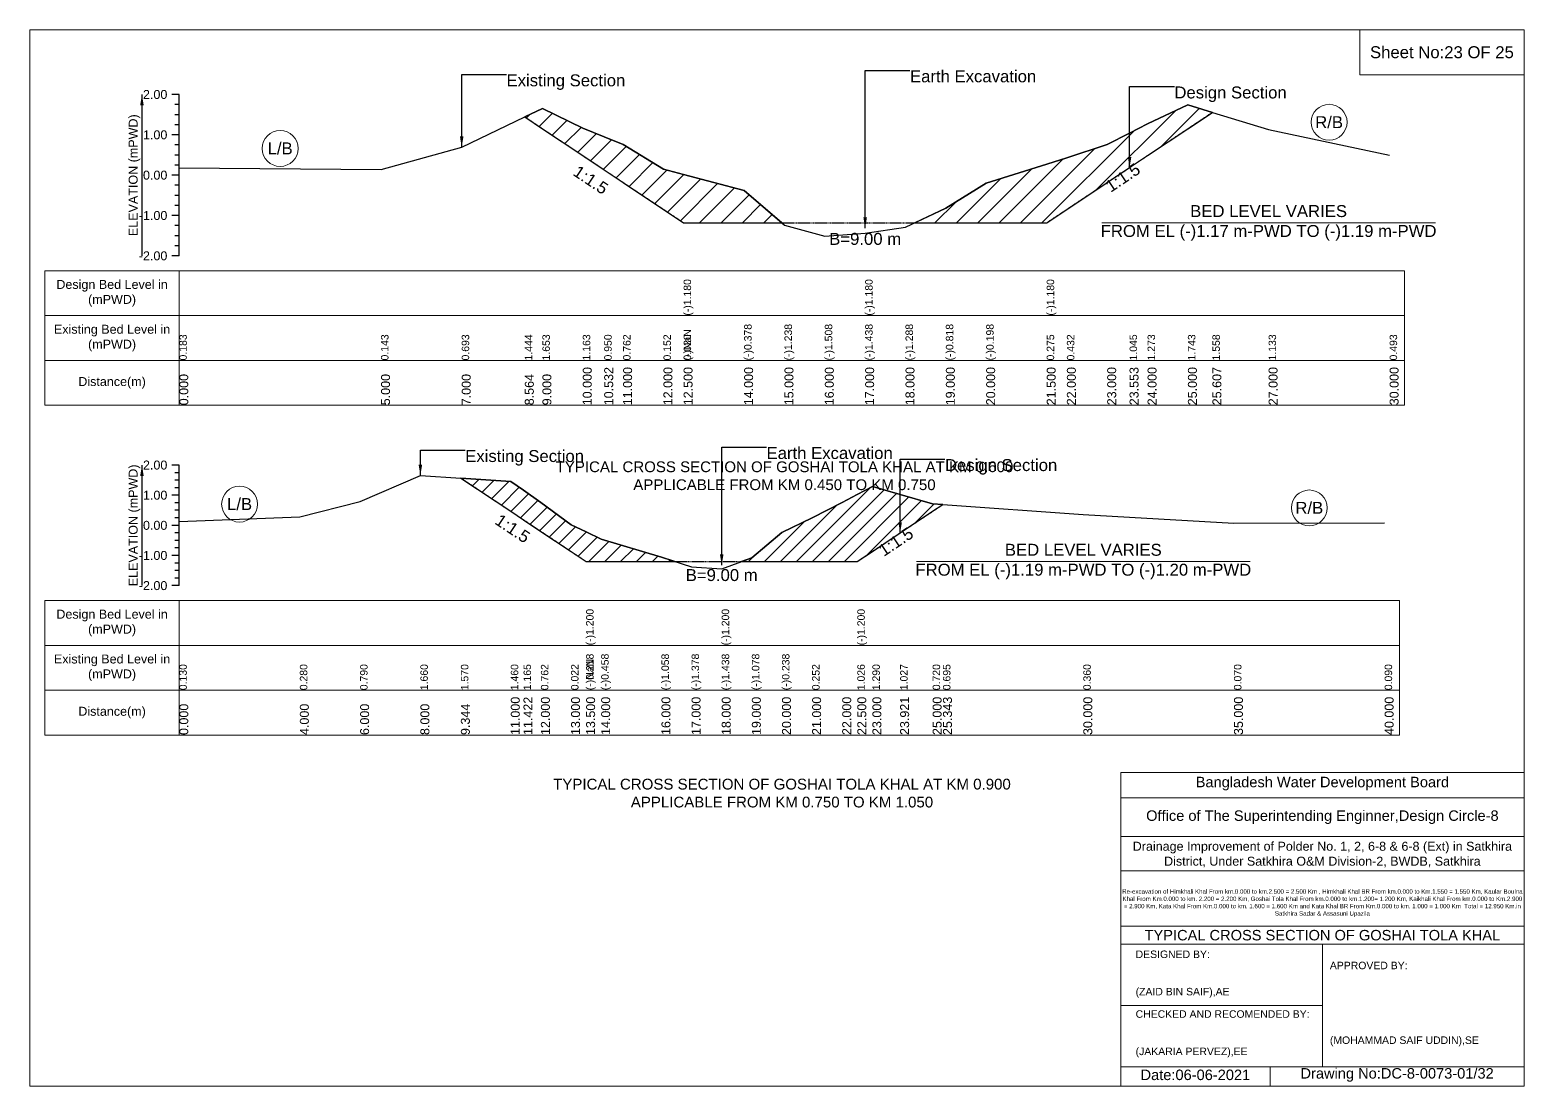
# Model space of a CAD drawing. Header units: inches. Extents: x 93000 to 346000, y -4242 to 0.
# Drawn here: x 320000 to 326000, y -4242 to 0 of the extents above; entities that cross this region are included whole.
import ezdxf

# ---------------------------------------------------------------- set-up
doc = ezdxf.new("R2010")
doc.units = ezdxf.units.IN
doc.header["$LTSCALE"] = 7
doc.header["$MEASUREMENT"] = 0
doc.linetypes.add('DASHED', pattern=[0.75, 0.5, -0.25])
for name, color, linetype, lineweight in [('Cross section Data Border', 7, 'Continuous', 9), ('Cross Section Labels', 7, 'Continuous', 9), ('Design_Bed_Level for Xsection', 7, 'DASHED', 25), ('Existing_Bed_Level for Xsection', 7, 'Continuous', 25), ('Long Section Labels', 7, 'Continuous', 9)]:
    doc.layers.add(name, color=color, linetype=linetype, lineweight=lineweight)
doc.styles.get("Standard").update_dxf_attribs({"font": 'arial.ttf'})
doc.dimstyles.get("Standard").update_dxf_attribs({"dimtxt": 0.18, "dimasz": 0.18, "dimexe": 0.18, "dimexo": 0.0625, "dimgap": 0.09, "dimtad": 0, "dimtih": 1, "dimtoh": 1, "dimdec": 4, "dimzin": 0, "dimdsep": 46, "dimtxsty": 'Standard', "dimcen": 0.09, "dimadec": 0, "dimazin": 0, "dimtfac": 1, "dimtdec": 4, "dimtofl": 0, "dimtmove": 0, "dimatfit": 3, "dimfxl": 0, "dimtolj": 1, "dimtzin": 0, "dimarcsym": 0})

msp = doc.modelspace()

# ---------------------------------------------------------------- hatches: boundary and pattern name
at = {"layer": 'Existing_Bed_Level for Xsection'}
h = msp.add_hatch(dxfattribs=at)
h.set_pattern_fill('ANSI31', color=256, scale=486, style=0)
h.paths.add_polyline_path([(321987.4, -349.8), (322058, -396.9), (322220, -504.9), (322306.2, -562.3), (322382, -612.9), (322544, -720.9), (322625, -774.9), (322868, -774.9), (323019.1, -774.9), (322868, -644.9), (322625, -580.5), (322544, -559.1), (322382, -460.3), (322306.2, -429.9), (322220, -395.3), (322058, -315.9)])
h = msp.add_hatch(dxfattribs=at)
h.set_pattern_fill('ANSI31', color=256, scale=486, style=0)
h.paths.add_polyline_path([(323553.2, -774.9), (323678, -774.9), (323840, -774.9), (324083, -774.9), (324164, -720.9), (324326, -612.9), (324415.7, -553.1), (324488, -504.9), (324650, -396.9), (324748.3, -331.3), (324650, -301.3), (324488, -377.5), (324415.7, -414.4), (324326, -460.3), (324164, -513.7), (324083, -539.2), (323840, -615.8), (323678, -716.2)])
h = msp.add_hatch(dxfattribs=at)
h.set_pattern_fill('ANSI31', color=256, scale=363, style=0)
h.paths.add_polyline_path([(321730.7, -1800), (321931, -1933.5), (321982.1, -1967.6), (322052, -2014.2), (322173, -2094.9), (322233.5, -2135.2), (322294, -2135.2), (322536, -2135.2), (322589.7, -2135.2), (322536, -2118), (322294, -2045.4), (322233.5, -2016.4), (322173, -1987.3), (322052, -1897.8), (321982.1, -1849), (321931, -1813.3)])
h = msp.add_hatch(dxfattribs=at)
h.set_pattern_fill('ANSI31', color=256, scale=363, style=0)
h.paths.add_polyline_path([(322858, -2135.2), (322899, -2135.2), (323020, -2135.2), (323141, -2135.2), (323262, -2135.2), (323322.5, -2135.2), (323383, -2094.9), (323494.5, -2020.5), (323625, -1933.5), (323666.5, -1905.9), (323625, -1902.9), (323494.5, -1865.7), (323383, -1833.9), (323322.5, -1865.9), (323262, -1897.8), (323141, -1959.5), (323020, -2018.8), (322899, -2120.4)])

# ---------------------------------------------------------------- linework, layer by layer
at = {"layer": 'Cross section Data Border'}
for points in [[(320000, 0), (326000, 0), (326000, -4242), (320000, -4242)], [(325340, 0), (326000, 0), (326000, -180), (325340, -180)], [(320060, -967.7), (325520, -967.7), (325520, -1507.7), (320060, -1507.7)], [(320060, -2292), (325500, -2292), (325500, -2832), (320060, -2832)]]:
    msp.add_lwpolyline(points, close=True, dxfattribs=at)
for points in [[(320600, -967.7), (320600, -1507.7)], [(320060, -1147.7), (325520, -1147.7)], [(320060, -1327.7), (325520, -1327.7)], [(320600, -2292), (320600, -2832)], [(320060, -2472), (325500, -2472)], [(320060, -2652), (325500, -2652)], [(324380, -4242), (324380, -2982), (326000, -2982)], [(324380, -3084), (326000, -3084)], [(324380, -3240), (326000, -3240)], [(324380, -3378), (326000, -3378)], [(324380, -3600), (326000, -3600)], [(324380, -3672), (326000, -3672)], [(325190, -3672), (325190, -4164)], [(324380, -3918), (325190, -3918)], [(324380, -4164), (326000, -4164)], [(324980, -4164), (324980, -4242)]]:
    msp.add_lwpolyline(points, dxfattribs=at)
at = {"layer": 'Cross Section Labels'}
for points in [[(324304.2, -774.9), (325643.8, -774.9)], [(323560.2, -2135.2), (324899.8, -2135.2)]]:
    msp.add_lwpolyline(points, dxfattribs=at)
for centre in [(325217, -371), (321005, -476.3), (320842, -1904.7), (325137.5, -1919.8)]:
    msp.add_circle(centre, 72, dxfattribs=at)
at = {"layer": 'Design_Bed_Level for Xsection'}
for points in [[(321987.4, -349.8), (322306.2, -562.3), (322625, -774.9), (323354, -774.9), (324083, -774.9), (324415.7, -553.1), (324748.3, -331.3)], [(321730.7, -1800), (321982.1, -1967.6), (322233.5, -2135.2), (322778, -2135.2), (323322.5, -2135.2), (323494.5, -2020.5), (323666.5, -1905.9)]]:
    msp.add_lwpolyline(points, dxfattribs=at)
at = {"layer": 'Existing_Bed_Level for Xsection'}
for points in [[(320600, -259.7), (320570, -259.7)], [(320600, -907.7), (320600, -745.7), (320600, -583.7), (320600, -421.7), (320600, -259.7)], [(320600, -300.2), (320582, -300.2)], [(320600, -340.7), (320582, -340.7)], [(320600, -554.1), (321410, -560.5), (321734, -471.4), (321987.4, -349.8), (322058, -315.9), (322220, -395.3), (322306.2, -429.9), (322382, -460.3), (322544, -559.1), (322625, -580.5), (322625, -580.5), (322868, -644.9), (323030, -784.3), (323192, -828), (323354, -816.7), (323354, -816.7), (323516, -792.4), (323678, -716.2), (323840, -615.8), (324083, -539.2), (324083, -539.2), (324164, -513.7), (324326, -460.3), (324415.7, -414.4), (324488, -377.5), (324650, -301.3), (324748.3, -331.3), (324974, -400.2), (325460, -503.8)], [(320600, -381.2), (320582, -381.2)], [(320600, -421.7), (320570, -421.7)], [(320600, -462.2), (320582, -462.2)], [(320600, -502.7), (320582, -502.7)], [(320600, -583.7), (320570, -583.7)], [(320600, -543.2), (320582, -543.2)], [(320600, -624.2), (320582, -624.2)], [(320600, -664.7), (320582, -664.7)], [(320600, -705.2), (320582, -705.2)], [(320600, -745.7), (320570, -745.7)], [(320600, -786.2), (320582, -786.2)], [(320600, -826.7), (320582, -826.7)], [(320600, -867.2), (320582, -867.2)], [(320600, -907.7), (320570, -907.7)], [(320600, -1748), (320570, -1748)], [(320600, -1778.3), (320582, -1778.3)], [(320600, -2232), (320600, -2111), (320600, -1990), (320600, -1869), (320600, -1748)], [(320600, -1974.3), (321084, -1956.1), (321326, -1894.4), (321568, -1789.1), (321730.7, -1800), (321931, -1813.3), (321982.1, -1849), (322052, -1897.8), (322173, -1987.3), (322233.5, -2016.4), (322233.5, -2016.4), (322294, -2045.4), (322536, -2118), (322657, -2156.7), (322778, -2164), (322778, -2164), (322899, -2120.4), (323020, -2018.8), (323141, -1959.5), (323262, -1897.8), (323322.5, -1865.9), (323322.5, -1865.9), (323383, -1833.9), (323494.5, -1865.7), (323625, -1902.9), (323666.5, -1905.9), (324230, -1946.4), (324835, -1981.5), (325440, -1979.1)], [(320600, -1808.5), (320582, -1808.5)], [(320600, -1838.8), (320582, -1838.8)], [(320600, -1869), (320570, -1869)], [(320600, -1899.3), (320582, -1899.3)], [(320600, -1929.5), (320582, -1929.5)], [(320600, -1959.8), (320582, -1959.8)], [(320600, -1990), (320570, -1990)], [(320600, -2020.3), (320582, -2020.3)], [(320600, -2050.5), (320582, -2050.5)], [(320600, -2080.8), (320582, -2080.8)], [(320600, -2111), (320570, -2111)], [(320600, -2141.3), (320582, -2141.3)], [(320600, -2171.5), (320582, -2171.5)], [(320600, -2201.8), (320582, -2201.8)], [(320600, -2232), (320570, -2232)]]:
    msp.add_lwpolyline(points, dxfattribs=at)
for points in [[(321987.4, -349.8), (321987.4, -349.8), (322058, -396.9), (322220, -504.9), (322306.2, -562.3), (322382, -612.9), (322544, -720.9), (322625, -774.9), (322625, -774.9), (322868, -774.9), (323019.1, -774.9), (322868, -644.9), (322625, -580.5), (322625, -580.5), (322544, -559.1), (322382, -460.3), (322306.2, -429.9), (322220, -395.3), (322058, -315.9), (321987.4, -349.8)], [(323553.2, -774.9), (323678, -774.9), (323840, -774.9), (324083, -774.9), (324083, -774.9), (324164, -720.9), (324326, -612.9), (324415.7, -553.1), (324488, -504.9), (324650, -396.9), (324748.3, -331.3), (324748.3, -331.3), (324748.3, -331.3), (324650, -301.3), (324488, -377.5), (324415.7, -414.4), (324326, -460.3), (324164, -513.7), (324083, -539.2), (324083, -539.2), (323840, -615.8), (323678, -716.2)], [(321730.7, -1800), (321931, -1933.5), (321982.1, -1967.6), (322052, -2014.2), (322173, -2094.9), (322233.5, -2135.2), (322233.5, -2135.2), (322294, -2135.2), (322536, -2135.2), (322589.7, -2135.2), (322536, -2118), (322294, -2045.4), (322233.5, -2016.4), (322233.5, -2016.4), (322173, -1987.3), (322052, -1897.8), (321982.1, -1849), (321931, -1813.3)], [(322858, -2135.2), (322899, -2135.2), (323020, -2135.2), (323141, -2135.2), (323262, -2135.2), (323322.5, -2135.2), (323322.5, -2135.2), (323383, -2094.9), (323494.5, -2020.5), (323625, -1933.5), (323666.5, -1905.9), (323625, -1902.9), (323494.5, -1865.7), (323383, -1833.9), (323322.5, -1865.9), (323322.5, -1865.9), (323262, -1897.8), (323141, -1959.5), (323020, -2018.8), (322899, -2120.4)]]:
    msp.add_lwpolyline(points, close=True, dxfattribs=at)

# ---------------------------------------------------------------- texts
at = {"layer": 'Cross section Data Border', "attachment_point": 5}
for s, insert, char_height in [('Sheet No:23 OF 25', (325670, -90), 48), ('Bangladesh Water Development Board', (325190, -3027), 42), ('Office of The Superintending Enginner,Design Circle-8', (325190, -3162), 42)]:
    msp.add_mtext(s, dxfattribs=dict(at, insert=insert, char_height=char_height))
at = {"layer": 'Cross section Data Border'}
for s, insert, char_height, width, attachment_point in [('Design Bed Level in (mPWD)', (320330, -1057.7), 36, 480, 5), ('Existing Bed Level in (mPWD)', (320330, -1237.7), 36, 480, 5), ('Distance(m)', (320330, -1417.7), 36, 480, 5), ('Design Bed Level in (mPWD)', (320330, -2382), 36, 480, 5), ('Existing Bed Level in (mPWD)', (320330, -2562), 36, 480, 5), ('Distance(m)', (320330, -2742), 36, 480, 5), ('Drainage Improvement of Polder No. 1, 2, 6-8 & 6-8 (Ext) in Satkhira District, Under Satkhira O&M Division-2, BWDB, Satkhira', (325190, -3312), 36, 1680, 5), ('Re-excavation of Himkhali Khal From km.0.000 to km.2.500 = 2.500 Km , Himkhali Khal BR From km.0.000 to Km.1.550 = 1.550 Km, Kaular Boulna Khal From Km.0.000 to km. 2.200 = 2.200 Km, Goshai Tola Khal From km.0.000 to km.1.200= 1.200 Km, Kaikhali Khal From km.0.000 to Km.2.900 = 2.900 Km, Kata Khal From Km.0.000 to km. 1.600 = 1.600 Km and Kata Khal BR From Km.0.000 to km. 1.000 = 1.000 Km  Total = 12.950 Km.in Satkhira Sadar & Assasuni Upazila', (325190, -3507), 17.611, 1620, 5), ('TYPICAL CROSS SECTION OF GOSHAI TOLA KHAL', (325190, -3636), 42, 1680, 5), ('DESIGNED BY:\\P\\P\\P(ZAID BIN SAIF),AE', (324440, -3792), 30, 840, 4), ('APPROVED BY:\\P\\P\\P\\P\\P\\P(MOHAMMAD SAIF UDDIN),SE', (325220, -3912), 30, 840, 4), ('CHECKED AND RECOMENDED BY:\\P\\P\\P(JAKARIA PERVEZ),EE', (324440, -4032), 30, 840, 4), ('Date:06-06-2021', (324680, -4197), 42, 840, 5), ('Drawing No:DC-8-0073-01/32', (325490, -4197), 42, 1320, 5)]:
    msp.add_mtext(s, dxfattribs=dict(at, insert=insert, char_height=char_height, width=width, attachment_point=attachment_point))
at = {"layer": 'Cross Section Labels'}
for s, insert, char_height, attachment_point in [('Existing Section', (321914, -178.7), 48, 1), ('Earth Excavation', (323534, -162.5), 48, 1), ('Design Section', (324595.7, -227.3), 48, 1), ('R/B', (325217, -371), 48, 5), ('L/B', (321005, -476.3), 48, 5), ('BED LEVEL VARIES \\PFROM EL (-)1.17 m-PWD TO (-)1.19 m-PWD', (324974, -774.9), 48, 5), ('B=9.00 m', (323354, -815.4), 48, 2), ('Earth Excavation', (322958, -1675.4), 48, 1), ('Existing Section', (321748, -1687.5), 48, 1), ('TYPICAL CROSS SECTION OF GOSHAI TOLA KHAL AT KM 0.600\\PAPPLICABLE FROM KM 0.450 TO KM 0.750', (323030, -1791), 43.2, 5), ('Design Section', (323674.5, -1723.8), 48, 1), ('L/B', (320842, -1904.7), 48, 5), ('R/B', (325137.5, -1919.8), 48, 5), ('BED LEVEL VARIES \\PFROM EL (-)1.19 m-PWD TO (-)1.20 m-PWD', (324230, -2135.2), 48, 5), ('B=9.00 m', (322778, -2165.5), 48, 2), ('TYPICAL CROSS SECTION OF GOSHAI TOLA KHAL AT KM 0.900\\PAPPLICABLE FROM KM 0.750 TO KM 1.050', (323020, -3065.5), 43.2, 5)]:
    msp.add_mtext(s, dxfattribs=dict(at, insert=insert, char_height=char_height, attachment_point=attachment_point))
at = {"layer": 'Cross Section Labels', "char_height": 48, "attachment_point": 2}
for insert, rotation in [((324375.2, -573.3), 33.69007), ((322265.7, -582.6), 326.30993), ((321951.8, -1982.7), 326.30993), ((323464.2, -2035.7), 33.69007)]:
    msp.add_mtext('1:1.5', dxfattribs=dict(at, insert=insert, rotation=rotation))
at = {"layer": 'Existing_Bed_Level for Xsection', "char_height": 36, "attachment_point": 6}
for s, insert in [('2.00', (320552, -259.7)), ('1.00', (320552, -421.7)), ('0.00', (320552, -583.7)), ('-1.00', (320552, -745.7)), ('-2.00', (320552, -907.7)), ('2.00', (320552, -1748)), ('1.00', (320552, -1869)), ('0.00', (320552, -1990)), ('-1.00', (320552, -2111)), ('-2.00', (320552, -2232))]:
    msp.add_mtext(s, dxfattribs=dict(at, insert=insert))
at = {"layer": 'Existing_Bed_Level for Xsection', "char_height": 36, "attachment_point": 5, "rotation": 90}
for insert in [(320420, -583.7), (320420, -1990)]:
    msp.add_mtext('ELEVATION (mPWD)', dxfattribs=dict(at, insert=insert))
at = {"layer": 'Long Section Labels', "attachment_point": 1, "rotation": 90}
for s, insert, char_height in [('(-)1.180', (322625, -1147.7), 30), ('(-)1.180', (323354, -1147.7), 30), ('(-)1.180', (324083, -1147.7), 30), ('(-)0.378', (322868, -1327.7), 30), ('(-)1.238', (323030, -1327.7), 30), ('(-)1.508', (323192, -1327.7), 30), ('(-)1.438', (323354, -1327.7), 30), ('(-)1.438', (323354, -1327.7), 30), ('(-)1.438', (323354, -1327.7), 30), ('(-)1.288', (323516, -1327.7), 30), ('(-)0.818', (323678, -1327.7), 30), ('(-)0.198', (323840, -1327.7), 30), ('0.183', (320600, -1327.7), 30), ('0.143', (321410, -1327.7), 30), ('0.693', (321734, -1327.7), 30), ('1.444', (321987.4, -1327.7), 30), ('1.653', (322058, -1327.7), 30), ('1.163', (322220, -1327.7), 30), ('0.950', (322306.2, -1327.7), 30), ('0.762', (322382, -1327.7), 30), ('0.762', (322382, -1327.7), 30), ('0.152', (322544, -1327.7), 30), ('(-)NaN', (322625, -1327.7), 30), ('0.020', (322625, -1327.7), 30), ('0.020', (322625, -1327.7), 30), ('0.275', (324083, -1327.7), 30), ('0.275', (324083, -1327.7), 30), ('0.275', (324083, -1327.7), 30), ('0.432', (324164, -1327.7), 30), ('1.045', (324415.7, -1327.7), 30), ('1.273', (324488, -1327.7), 30), ('1.743', (324650, -1327.7), 30), ('1.558', (324748.3, -1327.7), 30), ('1.133', (324974, -1327.7), 30), ('0.493', (325460, -1327.7), 30), ('10.000', (322220, -1507.7), 36), ('10.532', (322306.2, -1507.7), 36), ('11.000', (322382, -1507.7), 36), ('12.000', (322544, -1507.7), 36), ('12.500', (322625, -1507.7), 36), ('12.500', (322625, -1507.7), 36), ('12.500', (322625, -1507.7), 36), ('14.000', (322868, -1507.7), 36), ('15.000', (323030, -1507.7), 36), ('16.000', (323192, -1507.7), 36), ('17.000', (323354, -1507.7), 36), ('17.000', (323354, -1507.7), 36), ('17.000', (323354, -1507.7), 36), ('18.000', (323516, -1507.7), 36), ('19.000', (323678, -1507.7), 36), ('20.000', (323840, -1507.7), 36), ('21.500', (324083, -1507.7), 36), ('21.500', (324083, -1507.7), 36), ('21.500', (324083, -1507.7), 36), ('22.000', (324164, -1507.7), 36), ('23.000', (324326, -1507.7), 36), ('23.553', (324415.7, -1507.7), 36), ('24.000', (324488, -1507.7), 36), ('25.000', (324650, -1507.7), 36), ('25.607', (324748.3, -1507.7), 36), ('27.000', (324974, -1507.7), 36), ('30.000', (325460, -1507.7), 36), ('0.000', (320600, -1507.7), 36), ('5.000', (321410, -1507.7), 36), ('7.000', (321734, -1507.7), 36), ('8.564', (321987.4, -1507.7), 36), ('9.000', (322058, -1507.7), 36), ('(-)1.200', (322233.5, -2472), 30), ('(-)1.200', (322778, -2472), 30), ('(-)1.200', (323322.5, -2472), 30), ('(-)0.218', (322233.5, -2652), 30), ('(-)0.218', (322233.5, -2652), 30), ('(-)0.458', (322294, -2652), 30), ('(-)1.058', (322536, -2652), 30), ('(-)1.378', (322657, -2652), 30), ('(-)1.438', (322778, -2652), 30), ('(-)1.438', (322778, -2652), 30), ('(-)1.438', (322778, -2652), 30), ('(-)1.078', (322899, -2652), 30), ('(-)0.238', (323020, -2652), 30), ('0.130', (320600, -2652), 30), ('0.280', (321084, -2652), 30), ('0.790', (321326, -2652), 30), ('1.660', (321568, -2652), 30), ('1.570', (321730.7, -2652), 30), ('1.460', (321931, -2652), 30), ('1.165', (321982.1, -2652), 30), ('0.762', (322052, -2652), 30), ('0.762', (322052, -2652), 30), ('0.022', (322173, -2652), 30), ('(-)NaN', (322233.5, -2652), 30), ('(-)NaN', (322233.5, -2652), 30), ('0.252', (323141, -2652), 30), ('1.026', (323322.5, -2652), 30), ('1.026', (323322.5, -2652), 30), ('1.290', (323383, -2652), 30), ('1.027', (323494.5, -2652), 30), ('0.720', (323625, -2652), 30), ('0.695', (323666.5, -2652), 30), ('0.360', (324230, -2652), 30), ('0.070', (324835, -2652), 30), ('0.090', (325440, -2652), 30), ('11.000', (321931, -2832), 36), ('11.422', (321982.1, -2832), 36), ('12.000', (322052, -2832), 36), ('13.000', (322173, -2832), 36), ('13.500', (322233.5, -2832), 36), ('13.500', (322233.5, -2832), 36), ('13.500', (322233.5, -2832), 36), ('14.000', (322294, -2832), 36), ('16.000', (322536, -2832), 36), ('17.000', (322657, -2832), 36), ('18.000', (322778, -2832), 36), ('18.000', (322778, -2832), 36), ('18.000', (322778, -2832), 36), ('19.000', (322899, -2832), 36), ('20.000', (323020, -2832), 36), ('21.000', (323141, -2832), 36), ('22.000', (323262, -2832), 36), ('22.500', (323322.5, -2832), 36), ('22.500', (323322.5, -2832), 36), ('22.500', (323322.5, -2832), 36), ('23.000', (323383, -2832), 36), ('23.921', (323494.5, -2832), 36), ('25.000', (323625, -2832), 36), ('25.343', (323666.5, -2832), 36), ('30.000', (324230, -2832), 36), ('35.000', (324835, -2832), 36), ('40.000', (325440, -2832), 36), ('0.000', (320600, -2832), 36), ('4.000', (321084, -2832), 36), ('6.000', (321326, -2832), 36), ('8.000', (321568, -2832), 36), ('9.344', (321730.7, -2832), 36)]:
    msp.add_mtext(s, dxfattribs=dict(at, insert=insert, char_height=char_height))

# ---------------------------------------------------------------- leaders
at = {"layer": 'Cross Section Labels', "annotation_type": 0, "has_hookline": 1, "hookline_direction": 0}
for points, text_width in [([(321734, -471.4), (321734, -178.7), (321913.9, -178.7)], 467.2), ([(323354, -795.8), (323354, -162.5), (323533.9, -162.5)], 497), ([(324415.7, -553.1), (324415.7, -227.3), (324595.6, -227.3)], 441.2), ([(322778, -2149.6), (322778, -1675.4), (322957.9, -1675.4)], 497), ([(321568, -1789.1), (321568, -1687.5), (321747.9, -1687.5)], 467.2), ([(323494.5, -2020.5), (323494.5, -1723.8), (323674.4, -1723.8)], 441.2)]:
    msp.add_leader(points, dimstyle='Standard', override={"dimasz": 43.2}, dxfattribs=dict(at, text_width=text_width))
at = {"layer": 'Existing_Bed_Level for Xsection'}
for points in [[(320450, -259.7), (320450, -907.7)], [(320450, -1748), (320450, -2232)]]:
    msp.add_leader(points, dimstyle='Standard', override={"dimasz": 43.2}, dxfattribs=at)

doc.saveas('drawing.dxf')
